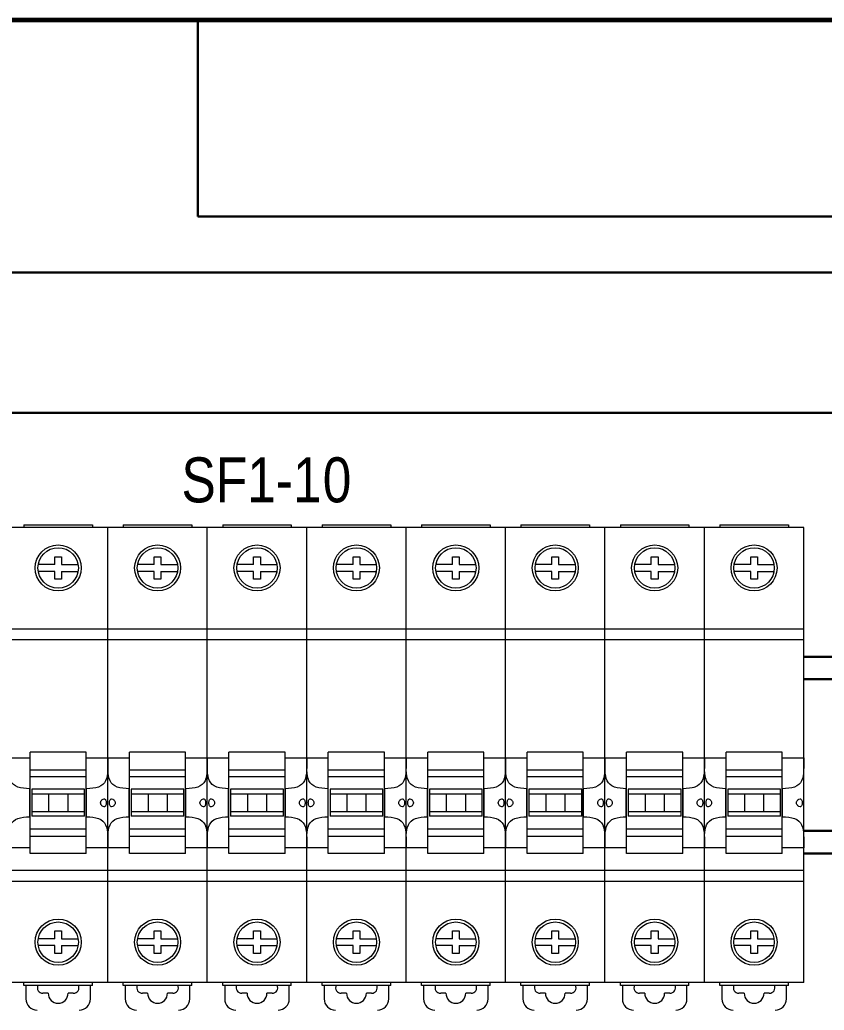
# Model space of a CAD drawing. Header units: millimetres. Extents: x -6000 to 26000, y -6000 to 26000.
# Drawn here: x 95.93 to 115.85, y -2283.87 to -2259.35 of the extents above; entities that cross this region are included whole.
import ezdxf

# ---------------------------------------------------------------- set-up
doc = ezdxf.new("R2010")
doc.units = ezdxf.units.MM
doc.header["$MEASUREMENT"] = 0
for name, color, linetype, lineweight in [('Чертеж и Рисунок_Ном._пера__1', 7, 'Continuous', 15), ('Чертеж и Рисунок_Ном._пера__21', 7, 'Continuous', 30), ('Чертеж и Рисунок_Ном._пера__41', 7, 'Continuous', 60), ('Чертеж и Рисунок_Ном._пера__7', 7, 'Continuous', 15)]:
    doc.layers.add(name, color=color, linetype=linetype, lineweight=lineweight)
doc.styles.add('СГЕНЕРИР_СТИЛЬ_1', font='ARIALN.TTF')

msp = doc.modelspace()

# ---------------------------------------------------------------- linework, layer by layer
at = {"layer": 'Чертеж и Рисунок_Ном._пера__21', "color": 7, "linetype": 'Continuous', "lineweight": 30}
for p, q in [((100.339, -2259.347), (137.9, -2259.347)), ((100.339, -2264.216), (100.339, -2259.347)), ((137.9, -2264.216), (100.339, -2264.216)), ((83.67, -2265.604), (154.569, -2265.604)), ((154.569, -2269.082), (83.67, -2269.082)), ((115.349, -2275.117), (121.359, -2275.117)), ((115.349, -2275.674), (121.359, -2275.674)), ((121.359, -2279.43), (115.349, -2279.43)), ((121.359, -2279.986), (115.349, -2279.986))]:
    msp.add_line(p, q, dxfattribs=at)
at = {"layer": 'Чертеж и Рисунок_Ном._пера__41', "color": 7, "linetype": 'Continuous', "lineweight": 60}
msp.add_line((77.41, -2259.347), (160.879, -2259.347), dxfattribs=at)
at = {"layer": 'Чертеж и Рисунок_Ном._пера__7', "color": 7, "linetype": 'Continuous', "lineweight": 15}
for p, q in [((98.112, -2271.917), (95.65, -2271.917)), ((96.032, -2271.848), (96.032, -2271.917)), ((96.032, -2271.848), (97.73, -2271.848)), ((97.73, -2271.848), (97.73, -2271.917)), ((98.112, -2283.186), (98.112, -2271.917)), ((98.112, -2283.186), (98.112, -2271.917)), ((100.575, -2271.917), (98.112, -2271.917)), ((98.495, -2271.848), (98.495, -2271.917)), ((98.495, -2271.848), (100.192, -2271.848)), ((100.192, -2271.848), (100.192, -2271.917)), ((100.575, -2283.186), (100.575, -2271.917)), ((100.575, -2283.186), (100.575, -2271.917)), ((103.037, -2271.917), (100.575, -2271.917)), ((100.957, -2271.848), (100.957, -2271.917)), ((100.957, -2271.848), (102.654, -2271.848)), ((102.654, -2271.848), (102.654, -2271.917)), ((103.037, -2283.186), (103.037, -2271.917)), ((103.037, -2283.186), (103.037, -2271.917)), ((105.499, -2271.917), (103.037, -2271.917)), ((103.419, -2271.848), (103.419, -2271.917)), ((103.419, -2271.848), (105.117, -2271.848)), ((105.117, -2271.848), (105.117, -2271.917)), ((105.499, -2283.186), (105.499, -2271.917)), ((105.499, -2283.186), (105.499, -2271.917)), ((107.962, -2271.917), (105.499, -2271.917)), ((105.882, -2271.848), (105.882, -2271.917)), ((105.882, -2271.848), (107.579, -2271.848)), ((107.579, -2271.848), (107.579, -2271.917)), ((107.962, -2283.186), (107.962, -2271.917)), ((107.962, -2283.186), (107.962, -2271.917)), ((110.424, -2271.917), (107.962, -2271.917)), ((108.344, -2271.848), (108.344, -2271.917)), ((108.344, -2271.848), (110.041, -2271.848)), ((110.041, -2271.848), (110.041, -2271.917)), ((110.424, -2283.186), (110.424, -2271.917)), ((110.424, -2283.186), (110.424, -2271.917)), ((112.886, -2271.917), (110.424, -2271.917)), ((110.807, -2271.848), (110.807, -2271.917)), ((110.807, -2271.848), (112.504, -2271.848)), ((112.504, -2271.848), (112.504, -2271.917)), ((112.886, -2283.186), (112.886, -2271.917)), ((112.886, -2283.186), (112.886, -2271.917)), ((115.349, -2271.917), (112.886, -2271.917)), ((113.269, -2271.848), (113.269, -2271.917)), ((113.269, -2271.848), (114.966, -2271.848)), ((114.966, -2271.848), (114.966, -2271.917)), ((115.349, -2283.186), (115.349, -2271.917)), ((96.798, -2272.836), (96.798, -2272.641)), ((96.798, -2272.641), (96.964, -2272.641)), ((96.964, -2272.641), (96.964, -2272.836)), ((99.26, -2272.836), (99.26, -2272.641)), ((99.26, -2272.641), (99.427, -2272.641)), ((99.427, -2272.641), (99.427, -2272.836)), ((101.722, -2272.836), (101.722, -2272.641)), ((101.722, -2272.641), (101.889, -2272.641)), ((101.889, -2272.641), (101.889, -2272.836)), ((104.185, -2272.836), (104.185, -2272.641)), ((104.185, -2272.641), (104.352, -2272.641)), ((104.352, -2272.641), (104.352, -2272.836)), ((106.647, -2272.836), (106.647, -2272.641)), ((106.647, -2272.641), (106.814, -2272.641)), ((106.814, -2272.641), (106.814, -2272.836)), ((109.109, -2272.836), (109.109, -2272.641)), ((109.109, -2272.641), (109.276, -2272.641)), ((109.276, -2272.641), (109.276, -2272.836)), ((111.572, -2272.836), (111.572, -2272.641)), ((111.572, -2272.641), (111.739, -2272.641)), ((111.739, -2272.641), (111.739, -2272.836)), ((114.034, -2272.836), (114.034, -2272.641)), ((114.034, -2272.641), (114.201, -2272.641)), ((114.201, -2272.641), (114.201, -2272.836)), ((96.798, -2272.836), (96.387, -2272.836)), ((96.798, -2273.003), (96.387, -2273.003)), ((96.798, -2273.197), (96.798, -2273.003)), ((96.964, -2272.836), (97.375, -2272.836)), ((96.964, -2273.003), (96.964, -2273.197)), ((96.964, -2273.003), (97.375, -2273.003)), ((99.26, -2272.836), (98.85, -2272.836)), ((99.26, -2273.003), (98.85, -2273.003)), ((99.26, -2273.197), (99.26, -2273.003)), ((99.427, -2272.836), (99.837, -2272.836)), ((99.427, -2273.003), (99.427, -2273.197)), ((99.427, -2273.003), (99.837, -2273.003)), ((101.722, -2272.836), (101.312, -2272.836)), ((101.722, -2273.003), (101.312, -2273.003)), ((101.722, -2273.197), (101.722, -2273.003)), ((101.889, -2272.836), (102.3, -2272.836)), ((101.889, -2273.003), (101.889, -2273.197)), ((101.889, -2273.003), (102.3, -2273.003)), ((104.185, -2272.836), (103.774, -2272.836)), ((104.185, -2273.003), (103.774, -2273.003)), ((104.185, -2273.197), (104.185, -2273.003)), ((104.352, -2272.836), (104.762, -2272.836)), ((104.352, -2273.003), (104.352, -2273.197)), ((104.352, -2273.003), (104.762, -2273.003)), ((106.647, -2272.836), (106.237, -2272.836)), ((106.647, -2273.003), (106.237, -2273.003)), ((106.647, -2273.197), (106.647, -2273.003)), ((106.814, -2272.836), (107.224, -2272.836)), ((106.814, -2273.003), (106.814, -2273.197)), ((106.814, -2273.003), (107.224, -2273.003)), ((109.109, -2272.836), (108.699, -2272.836)), ((109.109, -2273.003), (108.699, -2273.003)), ((109.109, -2273.197), (109.109, -2273.003)), ((109.276, -2272.836), (109.687, -2272.836)), ((109.276, -2273.003), (109.276, -2273.197)), ((109.276, -2273.003), (109.687, -2273.003)), ((111.572, -2272.836), (111.161, -2272.836)), ((111.572, -2273.003), (111.161, -2273.003)), ((111.572, -2273.197), (111.572, -2273.003)), ((111.739, -2272.836), (112.149, -2272.836)), ((111.739, -2273.003), (111.739, -2273.197)), ((111.739, -2273.003), (112.149, -2273.003)), ((114.034, -2272.836), (113.624, -2272.836)), ((114.034, -2273.003), (113.624, -2273.003)), ((114.034, -2273.197), (114.034, -2273.003)), ((114.201, -2272.836), (114.611, -2272.836)), ((114.201, -2273.003), (114.201, -2273.197)), ((114.201, -2273.003), (114.611, -2273.003)), ((96.964, -2273.197), (96.798, -2273.197)), ((99.427, -2273.197), (99.26, -2273.197)), ((101.889, -2273.197), (101.722, -2273.197)), ((104.352, -2273.197), (104.185, -2273.197)), ((106.814, -2273.197), (106.647, -2273.197)), ((109.276, -2273.197), (109.109, -2273.197)), ((111.739, -2273.197), (111.572, -2273.197)), ((114.201, -2273.197), (114.034, -2273.197)), ((95.65, -2274.422), (98.112, -2274.422)), ((98.112, -2274.422), (100.575, -2274.422)), ((100.575, -2274.422), (103.037, -2274.422)), ((103.037, -2274.422), (105.499, -2274.422)), ((105.499, -2274.422), (107.962, -2274.422)), ((107.962, -2274.422), (110.424, -2274.422)), ((110.424, -2274.422), (112.886, -2274.422)), ((112.886, -2274.422), (115.349, -2274.422)), ((98.112, -2274.7), (95.65, -2274.7)), ((100.575, -2274.7), (98.112, -2274.7)), ((103.037, -2274.7), (100.575, -2274.7)), ((105.499, -2274.7), (103.037, -2274.7)), ((107.962, -2274.7), (105.499, -2274.7)), ((110.424, -2274.7), (107.962, -2274.7)), ((112.886, -2274.7), (110.424, -2274.7)), ((115.349, -2274.7), (112.886, -2274.7)), ((95.65, -2277.619), (96.185, -2277.619)), ((96.185, -2279.985), (96.185, -2277.481)), ((97.577, -2277.481), (96.185, -2277.481)), ((97.577, -2279.985), (97.577, -2277.481)), ((97.577, -2277.619), (98.112, -2277.619)), ((98.112, -2277.619), (98.648, -2277.619)), ((98.648, -2279.985), (98.648, -2277.481)), ((100.039, -2277.481), (98.648, -2277.481)), ((100.039, -2279.985), (100.039, -2277.481)), ((100.039, -2277.619), (100.575, -2277.619)), ((100.575, -2277.619), (101.11, -2277.619)), ((101.11, -2279.985), (101.11, -2277.481)), ((102.501, -2277.481), (101.11, -2277.481)), ((102.501, -2279.985), (102.501, -2277.481)), ((102.501, -2277.619), (103.037, -2277.619)), ((103.037, -2277.619), (103.572, -2277.619)), ((103.572, -2279.985), (103.572, -2277.481)), ((104.964, -2277.481), (103.572, -2277.481)), ((104.964, -2279.985), (104.964, -2277.481)), ((104.964, -2277.619), (105.499, -2277.619)), ((105.499, -2277.619), (106.035, -2277.619)), ((106.035, -2279.985), (106.035, -2277.481)), ((107.426, -2277.481), (106.035, -2277.481)), ((107.426, -2279.985), (107.426, -2277.481)), ((107.426, -2277.619), (107.962, -2277.619)), ((107.962, -2277.619), (108.497, -2277.619)), ((108.497, -2279.985), (108.497, -2277.481)), ((109.888, -2277.481), (108.497, -2277.481)), ((109.888, -2279.985), (109.888, -2277.481)), ((109.888, -2277.619), (110.424, -2277.619)), ((110.424, -2277.619), (110.96, -2277.619)), ((110.96, -2279.985), (110.96, -2277.481)), ((112.351, -2277.481), (110.96, -2277.481)), ((112.351, -2279.985), (112.351, -2277.481)), ((112.351, -2277.619), (112.886, -2277.619)), ((112.886, -2277.619), (113.422, -2277.619)), ((113.422, -2279.985), (113.422, -2277.481)), ((114.813, -2277.481), (113.422, -2277.481)), ((114.813, -2279.985), (114.813, -2277.481)), ((114.813, -2277.619), (115.349, -2277.619)), ((96.185, -2277.914), (97.577, -2277.914)), ((98.648, -2277.914), (100.039, -2277.914)), ((101.11, -2277.914), (102.501, -2277.914)), ((103.572, -2277.914), (104.964, -2277.914)), ((106.035, -2277.914), (107.426, -2277.914)), ((108.497, -2277.914), (109.888, -2277.914)), ((110.96, -2277.914), (112.351, -2277.914)), ((113.422, -2277.914), (114.813, -2277.914)), ((96.185, -2278.085), (97.577, -2278.085)), ((98.648, -2278.085), (100.039, -2278.085)), ((101.11, -2278.085), (102.501, -2278.085)), ((103.572, -2278.085), (104.964, -2278.085)), ((106.035, -2278.085), (107.426, -2278.085)), ((108.497, -2278.085), (109.888, -2278.085)), ((110.96, -2278.085), (112.351, -2278.085)), ((113.422, -2278.085), (114.813, -2278.085)), ((96.178, -2279.082), (96.178, -2278.384)), ((96.185, -2278.384), (96.178, -2278.384)), ((96.227, -2278.399), (96.227, -2278.517)), ((97.535, -2278.399), (96.227, -2278.399)), ((97.535, -2278.517), (97.535, -2278.399)), ((97.584, -2278.384), (97.577, -2278.384)), ((97.584, -2279.082), (97.584, -2278.384)), ((98.641, -2279.082), (98.641, -2278.384)), ((98.648, -2278.384), (98.641, -2278.384)), ((98.69, -2278.399), (98.69, -2278.517)), ((99.997, -2278.399), (98.69, -2278.399)), ((99.997, -2278.517), (99.997, -2278.399)), ((100.046, -2278.384), (100.039, -2278.384)), ((100.046, -2279.082), (100.046, -2278.384)), ((101.103, -2279.082), (101.103, -2278.384)), ((101.11, -2278.384), (101.103, -2278.384)), ((101.152, -2278.399), (101.152, -2278.517)), ((102.46, -2278.399), (101.152, -2278.399)), ((102.46, -2278.517), (102.46, -2278.399)), ((102.508, -2278.384), (102.501, -2278.384)), ((102.508, -2279.082), (102.508, -2278.384)), ((103.566, -2279.082), (103.566, -2278.384)), ((103.572, -2278.384), (103.566, -2278.384)), ((103.614, -2278.399), (103.614, -2278.517)), ((104.922, -2278.399), (103.614, -2278.399)), ((104.922, -2278.517), (104.922, -2278.399)), ((104.971, -2278.384), (104.964, -2278.384)), ((104.971, -2279.082), (104.971, -2278.384)), ((106.028, -2279.082), (106.028, -2278.384)), ((106.035, -2278.384), (106.028, -2278.384)), ((106.077, -2278.399), (106.077, -2278.517)), ((107.384, -2278.399), (106.077, -2278.399)), ((107.384, -2278.517), (107.384, -2278.399)), ((107.433, -2278.384), (107.426, -2278.384)), ((107.433, -2279.082), (107.433, -2278.384)), ((108.49, -2279.082), (108.49, -2278.384)), ((108.497, -2278.384), (108.49, -2278.384)), ((108.539, -2278.399), (108.539, -2278.517)), ((109.847, -2278.399), (108.539, -2278.399)), ((109.847, -2278.517), (109.847, -2278.399)), ((109.895, -2278.384), (109.888, -2278.384)), ((109.895, -2279.082), (109.895, -2278.384)), ((110.953, -2279.082), (110.953, -2278.384)), ((110.96, -2278.384), (110.953, -2278.384)), ((111.001, -2278.399), (111.001, -2278.517)), ((112.309, -2278.399), (111.001, -2278.399)), ((112.309, -2278.517), (112.309, -2278.399)), ((112.358, -2278.384), (112.351, -2278.384)), ((112.358, -2279.082), (112.358, -2278.384)), ((113.415, -2279.082), (113.415, -2278.384)), ((113.422, -2278.384), (113.415, -2278.384)), ((113.464, -2278.399), (113.464, -2278.517)), ((114.771, -2278.399), (113.464, -2278.399)), ((114.771, -2278.517), (114.771, -2278.399)), ((114.82, -2278.384), (114.813, -2278.384)), ((114.82, -2279.082), (114.82, -2278.384)), ((96.227, -2278.517), (96.227, -2279.066)), ((96.394, -2278.517), (96.227, -2278.517)), ((97.117, -2278.517), (96.394, -2278.517)), ((96.644, -2278.517), (96.645, -2278.949)), ((97.535, -2278.517), (97.117, -2278.517)), ((97.117, -2278.517), (97.117, -2278.949)), ((97.535, -2279.066), (97.535, -2278.517)), ((98.69, -2278.517), (98.69, -2279.066)), ((98.856, -2278.517), (98.69, -2278.517)), ((99.58, -2278.517), (98.856, -2278.517)), ((99.107, -2278.517), (99.107, -2278.949)), ((99.997, -2278.517), (99.58, -2278.517)), ((99.58, -2278.517), (99.58, -2278.949)), ((99.997, -2279.066), (99.997, -2278.517)), ((101.152, -2278.517), (101.152, -2279.066)), ((101.319, -2278.517), (101.152, -2278.517)), ((102.042, -2278.517), (101.319, -2278.517)), ((101.569, -2278.517), (101.569, -2278.949)), ((102.46, -2278.517), (102.042, -2278.517)), ((102.042, -2278.517), (102.042, -2278.949)), ((102.46, -2279.066), (102.46, -2278.517)), ((103.614, -2278.517), (103.614, -2279.066)), ((103.781, -2278.517), (103.614, -2278.517)), ((104.505, -2278.517), (103.781, -2278.517)), ((104.032, -2278.517), (104.032, -2278.949)), ((104.505, -2278.517), (104.504, -2278.949)), ((104.922, -2278.517), (104.505, -2278.517)), ((104.922, -2279.066), (104.922, -2278.517)), ((106.077, -2278.517), (106.077, -2279.066)), ((106.244, -2278.517), (106.077, -2278.517)), ((106.967, -2278.517), (106.244, -2278.517)), ((106.494, -2278.517), (106.494, -2278.949)), ((107.384, -2278.517), (106.967, -2278.517)), ((106.967, -2278.517), (106.967, -2278.949)), ((107.384, -2279.066), (107.384, -2278.517)), ((108.539, -2278.517), (108.539, -2279.066)), ((108.706, -2278.517), (108.539, -2278.517)), ((109.429, -2278.517), (108.706, -2278.517)), ((108.956, -2278.517), (108.956, -2278.949)), ((109.847, -2278.517), (109.429, -2278.517)), ((109.429, -2278.517), (109.429, -2278.949)), ((109.847, -2279.066), (109.847, -2278.517)), ((111.001, -2278.517), (111.001, -2279.066)), ((111.168, -2278.517), (111.001, -2278.517)), ((111.892, -2278.517), (111.168, -2278.517)), ((111.419, -2278.517), (111.419, -2278.949)), ((112.309, -2278.517), (111.892, -2278.517)), ((111.892, -2278.517), (111.892, -2278.949)), ((112.309, -2279.066), (112.309, -2278.517)), ((113.464, -2278.517), (113.464, -2279.066)), ((113.631, -2278.517), (113.464, -2278.517)), ((114.354, -2278.517), (113.631, -2278.517)), ((113.881, -2278.517), (113.881, -2278.949)), ((114.771, -2278.517), (114.354, -2278.517)), ((114.354, -2278.517), (114.354, -2278.949)), ((114.771, -2279.066), (114.771, -2278.517)), ((96.178, -2279.082), (96.185, -2279.082)), ((96.227, -2278.949), (97.535, -2278.949)), ((97.535, -2279.066), (96.227, -2279.066)), ((97.577, -2279.082), (97.584, -2279.082)), ((98.641, -2279.082), (98.648, -2279.082)), ((98.69, -2278.949), (99.997, -2278.949)), ((99.997, -2279.066), (98.69, -2279.066)), ((100.039, -2279.082), (100.046, -2279.082)), ((101.103, -2279.082), (101.11, -2279.082)), ((101.152, -2278.949), (102.46, -2278.949)), ((102.46, -2279.066), (101.152, -2279.066)), ((102.501, -2279.082), (102.508, -2279.082)), ((103.566, -2279.082), (103.572, -2279.082)), ((103.614, -2278.949), (104.922, -2278.949)), ((104.922, -2279.066), (103.614, -2279.066)), ((104.964, -2279.082), (104.971, -2279.082)), ((106.028, -2279.082), (106.035, -2279.082)), ((106.077, -2278.949), (107.384, -2278.949)), ((107.384, -2279.066), (106.077, -2279.066)), ((107.426, -2279.082), (107.433, -2279.082)), ((108.49, -2279.082), (108.497, -2279.082)), ((108.539, -2278.949), (109.847, -2278.949)), ((109.847, -2279.066), (108.539, -2279.066)), ((109.888, -2279.082), (109.895, -2279.082)), ((110.953, -2279.082), (110.96, -2279.082)), ((111.001, -2278.949), (112.309, -2278.949)), ((112.309, -2279.066), (111.001, -2279.066)), ((112.351, -2279.082), (112.358, -2279.082)), ((113.415, -2279.082), (113.422, -2279.082)), ((113.464, -2278.949), (114.771, -2278.949)), ((114.771, -2279.066), (113.464, -2279.066)), ((114.813, -2279.082), (114.82, -2279.082)), ((97.577, -2279.384), (96.185, -2279.384)), ((100.039, -2279.384), (98.648, -2279.384)), ((102.501, -2279.384), (101.11, -2279.384)), ((104.964, -2279.384), (103.572, -2279.384)), ((107.426, -2279.384), (106.035, -2279.384)), ((109.888, -2279.384), (108.497, -2279.384)), ((112.351, -2279.384), (110.96, -2279.384)), ((114.813, -2279.384), (113.422, -2279.384)), ((96.185, -2279.56), (97.577, -2279.56)), ((98.648, -2279.56), (100.039, -2279.56)), ((101.11, -2279.56), (102.501, -2279.56)), ((103.572, -2279.56), (104.964, -2279.56)), ((106.035, -2279.56), (107.426, -2279.56)), ((108.497, -2279.56), (109.888, -2279.56)), ((110.96, -2279.56), (112.351, -2279.56)), ((113.422, -2279.56), (114.813, -2279.56)), ((96.185, -2279.846), (95.65, -2279.846)), ((98.112, -2279.846), (97.577, -2279.846)), ((98.648, -2279.846), (98.112, -2279.846)), ((100.575, -2279.846), (100.039, -2279.846)), ((101.11, -2279.846), (100.575, -2279.846)), ((103.037, -2279.846), (102.501, -2279.846)), ((103.572, -2279.846), (103.037, -2279.846)), ((105.499, -2279.846), (104.964, -2279.846)), ((106.035, -2279.846), (105.499, -2279.846)), ((107.962, -2279.846), (107.426, -2279.846)), ((108.497, -2279.846), (107.962, -2279.846)), ((110.424, -2279.846), (109.888, -2279.846)), ((110.96, -2279.846), (110.424, -2279.846)), ((112.886, -2279.846), (112.351, -2279.846)), ((113.422, -2279.846), (112.886, -2279.846)), ((115.349, -2279.846), (114.813, -2279.846)), ((97.577, -2279.985), (96.185, -2279.985)), ((100.039, -2279.985), (98.648, -2279.985)), ((102.501, -2279.985), (101.11, -2279.985)), ((104.964, -2279.985), (103.572, -2279.985)), ((107.426, -2279.985), (106.035, -2279.985)), ((109.888, -2279.985), (108.497, -2279.985)), ((112.351, -2279.985), (110.96, -2279.985)), ((114.813, -2279.985), (113.422, -2279.985)), ((95.65, -2280.404), (98.112, -2280.404)), ((98.112, -2280.404), (100.575, -2280.404)), ((100.575, -2280.404), (103.037, -2280.404)), ((103.037, -2280.404), (105.499, -2280.404)), ((105.499, -2280.404), (107.962, -2280.404)), ((107.962, -2280.404), (110.424, -2280.404)), ((110.424, -2280.404), (112.886, -2280.404)), ((112.886, -2280.404), (115.349, -2280.404)), ((98.112, -2280.682), (95.65, -2280.682)), ((100.575, -2280.682), (98.112, -2280.682)), ((103.037, -2280.682), (100.575, -2280.682)), ((105.499, -2280.682), (103.037, -2280.682)), ((107.962, -2280.682), (105.499, -2280.682)), ((110.424, -2280.682), (107.962, -2280.682)), ((112.886, -2280.682), (110.424, -2280.682)), ((115.349, -2280.682), (112.886, -2280.682)), ((96.798, -2281.906), (96.964, -2281.906)), ((96.798, -2282.101), (96.798, -2281.906)), ((96.964, -2281.906), (96.964, -2282.101)), ((99.26, -2281.906), (99.427, -2281.906)), ((99.26, -2282.101), (99.26, -2281.906)), ((99.427, -2281.906), (99.427, -2282.101)), ((101.722, -2281.906), (101.889, -2281.906)), ((101.722, -2282.101), (101.722, -2281.906)), ((101.889, -2281.906), (101.889, -2282.101)), ((104.185, -2281.906), (104.352, -2281.906)), ((104.185, -2282.101), (104.185, -2281.906)), ((104.352, -2281.906), (104.352, -2282.101)), ((106.647, -2281.906), (106.814, -2281.906)), ((106.647, -2282.101), (106.647, -2281.906)), ((106.814, -2281.906), (106.814, -2282.101)), ((109.109, -2281.906), (109.276, -2281.906)), ((109.109, -2282.101), (109.109, -2281.906)), ((109.276, -2281.906), (109.276, -2282.101)), ((111.572, -2281.906), (111.739, -2281.906)), ((111.572, -2282.101), (111.572, -2281.906)), ((111.739, -2281.906), (111.739, -2282.101)), ((114.034, -2281.906), (114.201, -2281.906)), ((114.034, -2282.101), (114.034, -2281.906)), ((114.201, -2281.906), (114.201, -2282.101)), ((96.798, -2282.101), (96.387, -2282.101)), ((96.798, -2282.268), (96.387, -2282.268)), ((96.798, -2282.462), (96.798, -2282.268)), ((96.964, -2282.101), (97.375, -2282.101)), ((96.964, -2282.268), (97.375, -2282.268)), ((96.964, -2282.268), (96.964, -2282.462)), ((99.26, -2282.101), (98.85, -2282.101)), ((99.26, -2282.268), (98.85, -2282.268)), ((99.26, -2282.462), (99.26, -2282.268)), ((99.427, -2282.101), (99.837, -2282.101)), ((99.427, -2282.268), (99.837, -2282.268)), ((99.427, -2282.268), (99.427, -2282.462)), ((101.722, -2282.101), (101.312, -2282.101)), ((101.722, -2282.268), (101.312, -2282.268)), ((101.722, -2282.462), (101.722, -2282.268)), ((101.889, -2282.101), (102.3, -2282.101)), ((101.889, -2282.268), (102.3, -2282.268)), ((101.889, -2282.268), (101.889, -2282.462)), ((104.185, -2282.101), (103.774, -2282.101)), ((104.185, -2282.268), (103.774, -2282.268)), ((104.185, -2282.462), (104.185, -2282.268)), ((104.352, -2282.101), (104.762, -2282.101)), ((104.352, -2282.268), (104.762, -2282.268)), ((104.352, -2282.268), (104.352, -2282.462)), ((106.647, -2282.101), (106.237, -2282.101)), ((106.647, -2282.268), (106.237, -2282.268)), ((106.647, -2282.462), (106.647, -2282.268)), ((106.814, -2282.101), (107.224, -2282.101)), ((106.814, -2282.268), (107.224, -2282.268)), ((106.814, -2282.268), (106.814, -2282.462)), ((109.109, -2282.101), (108.699, -2282.101)), ((109.109, -2282.268), (108.699, -2282.268)), ((109.109, -2282.462), (109.109, -2282.268)), ((109.276, -2282.101), (109.687, -2282.101)), ((109.276, -2282.268), (109.687, -2282.268)), ((109.276, -2282.268), (109.276, -2282.462)), ((111.572, -2282.101), (111.161, -2282.101)), ((111.572, -2282.268), (111.161, -2282.268)), ((111.572, -2282.462), (111.572, -2282.268)), ((111.739, -2282.101), (112.149, -2282.101)), ((111.739, -2282.268), (112.149, -2282.268)), ((111.739, -2282.268), (111.739, -2282.462)), ((114.034, -2282.101), (113.624, -2282.101)), ((114.034, -2282.268), (113.624, -2282.268)), ((114.034, -2282.462), (114.034, -2282.268)), ((114.201, -2282.101), (114.611, -2282.101)), ((114.201, -2282.268), (114.611, -2282.268)), ((114.201, -2282.268), (114.201, -2282.462)), ((96.964, -2282.462), (96.798, -2282.462)), ((99.427, -2282.462), (99.26, -2282.462)), ((101.889, -2282.462), (101.722, -2282.462)), ((104.352, -2282.462), (104.185, -2282.462)), ((106.814, -2282.462), (106.647, -2282.462)), ((109.276, -2282.462), (109.109, -2282.462)), ((111.739, -2282.462), (111.572, -2282.462)), ((114.201, -2282.462), (114.034, -2282.462)), ((98.112, -2283.186), (95.65, -2283.186)), ((96.032, -2283.255), (96.032, -2283.186)), ((97.73, -2283.255), (96.032, -2283.255)), ((96.081, -2283.255), (96.081, -2283.589)), ((97.681, -2283.589), (97.681, -2283.255)), ((97.73, -2283.255), (97.73, -2283.186)), ((100.575, -2283.186), (98.112, -2283.186)), ((98.495, -2283.255), (98.495, -2283.186)), ((100.192, -2283.255), (98.495, -2283.255)), ((98.543, -2283.255), (98.543, -2283.589)), ((100.143, -2283.589), (100.143, -2283.255)), ((100.192, -2283.255), (100.192, -2283.186)), ((103.037, -2283.186), (100.575, -2283.186)), ((100.957, -2283.255), (100.957, -2283.186)), ((102.654, -2283.255), (100.957, -2283.255)), ((101.006, -2283.255), (101.006, -2283.589)), ((102.606, -2283.589), (102.606, -2283.255)), ((102.654, -2283.255), (102.654, -2283.186)), ((105.499, -2283.186), (103.037, -2283.186)), ((103.419, -2283.255), (103.419, -2283.186)), ((105.117, -2283.255), (103.419, -2283.255)), ((103.468, -2283.255), (103.468, -2283.589)), ((105.068, -2283.589), (105.068, -2283.255)), ((105.117, -2283.255), (105.117, -2283.186)), ((107.962, -2283.186), (105.499, -2283.186)), ((105.882, -2283.255), (105.882, -2283.186)), ((107.579, -2283.255), (105.882, -2283.255)), ((105.93, -2283.255), (105.93, -2283.589)), ((107.53, -2283.589), (107.53, -2283.255)), ((107.579, -2283.255), (107.579, -2283.186)), ((110.424, -2283.186), (107.962, -2283.186)), ((108.344, -2283.255), (108.344, -2283.186)), ((110.041, -2283.255), (108.344, -2283.255)), ((108.393, -2283.255), (108.393, -2283.589)), ((109.993, -2283.589), (109.993, -2283.255)), ((110.041, -2283.255), (110.041, -2283.186)), ((112.886, -2283.186), (110.424, -2283.186)), ((110.807, -2283.255), (110.807, -2283.186)), ((112.504, -2283.255), (110.807, -2283.255)), ((110.855, -2283.255), (110.855, -2283.589)), ((112.455, -2283.589), (112.455, -2283.255)), ((112.504, -2283.255), (112.504, -2283.186)), ((115.349, -2283.186), (112.886, -2283.186)), ((113.269, -2283.255), (113.269, -2283.186)), ((114.966, -2283.255), (113.269, -2283.255)), ((113.318, -2283.255), (113.318, -2283.589)), ((114.917, -2283.589), (114.917, -2283.255)), ((114.966, -2283.255), (114.966, -2283.186)), ((96.635, -2283.45), (96.505, -2283.45)), ((97.257, -2283.45), (97.127, -2283.45)), ((99.097, -2283.45), (98.968, -2283.45)), ((99.719, -2283.45), (99.589, -2283.45)), ((101.56, -2283.45), (101.43, -2283.45)), ((102.181, -2283.45), (102.052, -2283.45)), ((104.022, -2283.45), (103.892, -2283.45)), ((104.644, -2283.45), (104.514, -2283.45)), ((106.484, -2283.45), (106.355, -2283.45)), ((107.106, -2283.45), (106.977, -2283.45)), ((108.947, -2283.45), (108.817, -2283.45)), ((109.568, -2283.45), (109.439, -2283.45)), ((111.409, -2283.45), (111.28, -2283.45)), ((112.031, -2283.45), (111.901, -2283.45)), ((113.871, -2283.45), (113.742, -2283.45)), ((114.493, -2283.45), (114.364, -2283.45))]:
    msp.add_line(p, q, dxfattribs=at)
at = {"layer": 'Чертеж и Рисунок_Ном._пера__7', "color": 7, "linetype": 'Continuous', "lineweight": 15, "flags": 128}
for points in [[(96.178, -2278.384), (96.099, -2278.381), (96.023, -2278.374), (95.95, -2278.361), (95.916, -2278.352), (95.883, -2278.342), (95.824, -2278.315), (95.775, -2278.281), (95.735, -2278.238), (95.705, -2278.187), (95.683, -2278.13), (95.668, -2278.067), (95.659, -2278), (95.654, -2277.928), (95.651, -2277.854), (95.65, -2277.777), (95.65, -2277.619)], [(98.112, -2277.619), (98.112, -2277.777), (98.111, -2277.854), (98.108, -2277.928), (98.103, -2278), (98.094, -2278.067), (98.079, -2278.13), (98.057, -2278.187), (98.027, -2278.238), (97.987, -2278.281), (97.938, -2278.315), (97.879, -2278.342), (97.846, -2278.352), (97.812, -2278.361), (97.739, -2278.374), (97.663, -2278.381), (97.584, -2278.384)], [(98.641, -2278.384), (98.562, -2278.381), (98.485, -2278.374), (98.412, -2278.361), (98.378, -2278.352), (98.345, -2278.342), (98.287, -2278.315), (98.237, -2278.281), (98.197, -2278.238), (98.167, -2278.187), (98.145, -2278.13), (98.131, -2278.067), (98.121, -2278), (98.116, -2277.928), (98.113, -2277.854), (98.112, -2277.777), (98.112, -2277.619)], [(100.575, -2277.619), (100.574, -2277.777), (100.573, -2277.854), (100.571, -2277.928), (100.565, -2278), (100.556, -2278.067), (100.541, -2278.13), (100.52, -2278.187), (100.489, -2278.238), (100.45, -2278.281), (100.4, -2278.315), (100.341, -2278.342), (100.309, -2278.352), (100.275, -2278.361), (100.202, -2278.374), (100.125, -2278.381), (100.046, -2278.384)], [(101.103, -2278.384), (101.024, -2278.381), (100.947, -2278.374), (100.874, -2278.361), (100.84, -2278.352), (100.808, -2278.342), (100.749, -2278.315), (100.699, -2278.281), (100.66, -2278.238), (100.629, -2278.187), (100.608, -2278.13), (100.593, -2278.067), (100.584, -2278), (100.578, -2277.928), (100.576, -2277.854), (100.575, -2277.777), (100.575, -2277.619)], [(103.037, -2277.619), (103.037, -2277.777), (103.036, -2277.854), (103.033, -2277.928), (103.028, -2278), (103.019, -2278.067), (103.004, -2278.13), (102.982, -2278.187), (102.952, -2278.238), (102.912, -2278.281), (102.862, -2278.315), (102.804, -2278.342), (102.771, -2278.352), (102.737, -2278.361), (102.664, -2278.374), (102.587, -2278.381), (102.508, -2278.384)], [(103.566, -2278.384), (103.487, -2278.381), (103.41, -2278.374), (103.337, -2278.361), (103.303, -2278.352), (103.27, -2278.342), (103.211, -2278.315), (103.162, -2278.281), (103.122, -2278.238), (103.092, -2278.187), (103.07, -2278.13), (103.055, -2278.067), (103.046, -2278), (103.041, -2277.928), (103.038, -2277.854), (103.037, -2277.777), (103.037, -2277.619)], [(105.499, -2277.619), (105.499, -2277.777), (105.498, -2277.854), (105.495, -2277.928), (105.49, -2278), (105.481, -2278.067), (105.466, -2278.13), (105.444, -2278.187), (105.414, -2278.238), (105.374, -2278.281), (105.325, -2278.315), (105.266, -2278.342), (105.234, -2278.352), (105.199, -2278.361), (105.127, -2278.374), (105.05, -2278.381), (104.971, -2278.384)], [(106.028, -2278.384), (105.949, -2278.381), (105.872, -2278.374), (105.799, -2278.361), (105.765, -2278.352), (105.732, -2278.342), (105.674, -2278.315), (105.624, -2278.281), (105.584, -2278.238), (105.554, -2278.187), (105.532, -2278.13), (105.518, -2278.067), (105.508, -2278), (105.503, -2277.928), (105.501, -2277.854), (105.5, -2277.777), (105.499, -2277.619)], [(107.962, -2277.619), (107.961, -2277.777), (107.96, -2277.854), (107.958, -2277.928), (107.952, -2278), (107.943, -2278.067), (107.929, -2278.13), (107.907, -2278.187), (107.876, -2278.238), (107.837, -2278.281), (107.787, -2278.315), (107.728, -2278.342), (107.696, -2278.352), (107.662, -2278.361), (107.589, -2278.374), (107.512, -2278.381), (107.433, -2278.384)], [(108.49, -2278.384), (108.411, -2278.381), (108.334, -2278.374), (108.262, -2278.361), (108.227, -2278.352), (108.195, -2278.342), (108.136, -2278.315), (108.086, -2278.281), (108.047, -2278.238), (108.016, -2278.187), (107.995, -2278.13), (107.98, -2278.067), (107.971, -2278), (107.965, -2277.928), (107.963, -2277.854), (107.962, -2277.777), (107.962, -2277.619)], [(110.424, -2277.619), (110.424, -2277.777), (110.423, -2277.854), (110.42, -2277.928), (110.415, -2278), (110.406, -2278.067), (110.391, -2278.13), (110.369, -2278.187), (110.339, -2278.238), (110.299, -2278.281), (110.249, -2278.315), (110.191, -2278.342), (110.158, -2278.352), (110.124, -2278.361), (110.051, -2278.374), (109.974, -2278.381), (109.895, -2278.384)], [(110.953, -2278.384), (110.874, -2278.381), (110.797, -2278.374), (110.724, -2278.361), (110.69, -2278.352), (110.657, -2278.342), (110.598, -2278.315), (110.549, -2278.281), (110.509, -2278.238), (110.479, -2278.187), (110.457, -2278.13), (110.442, -2278.067), (110.433, -2278), (110.428, -2277.928), (110.425, -2277.854), (110.424, -2277.777), (110.424, -2277.619)], [(112.886, -2277.619), (112.886, -2277.777), (112.885, -2277.854), (112.882, -2277.928), (112.877, -2278), (112.868, -2278.067), (112.853, -2278.13), (112.831, -2278.187), (112.801, -2278.238), (112.761, -2278.281), (112.712, -2278.315), (112.653, -2278.342), (112.621, -2278.352), (112.586, -2278.361), (112.514, -2278.374), (112.437, -2278.381), (112.358, -2278.384)], [(113.415, -2278.384), (113.336, -2278.381), (113.259, -2278.374), (113.186, -2278.361), (113.152, -2278.352), (113.12, -2278.342), (113.061, -2278.315), (113.011, -2278.281), (112.971, -2278.238), (112.941, -2278.187), (112.919, -2278.13), (112.905, -2278.067), (112.895, -2278), (112.89, -2277.928), (112.888, -2277.854), (112.887, -2277.777), (112.886, -2277.619)], [(115.349, -2277.619), (115.348, -2277.777), (115.347, -2277.854), (115.345, -2277.928), (115.34, -2278), (115.33, -2278.067), (115.316, -2278.13), (115.294, -2278.187), (115.264, -2278.238), (115.224, -2278.281), (115.174, -2278.315), (115.115, -2278.342), (115.083, -2278.352), (115.049, -2278.361), (114.976, -2278.374), (114.899, -2278.381), (114.82, -2278.384)], [(97.932, -2278.733), (97.935, -2278.711), (97.942, -2278.691), (97.953, -2278.674), (97.965, -2278.661), (97.979, -2278.65), (97.992, -2278.642), (98.019, -2278.635)], [(98.019, -2278.635), (98.03, -2278.637), (98.04, -2278.642), (98.05, -2278.65), (98.057, -2278.661), (98.064, -2278.676), (98.068, -2278.693), (98.071, -2278.712), (98.072, -2278.733)], [(98.153, -2278.733), (98.154, -2278.712), (98.156, -2278.693), (98.161, -2278.676), (98.167, -2278.661), (98.175, -2278.65), (98.184, -2278.642), (98.194, -2278.637), (98.206, -2278.635)], [(98.206, -2278.635), (98.232, -2278.642), (98.246, -2278.65), (98.259, -2278.661), (98.271, -2278.674), (98.282, -2278.691), (98.29, -2278.711), (98.292, -2278.733)], [(100.394, -2278.733), (100.397, -2278.711), (100.405, -2278.691), (100.415, -2278.674), (100.428, -2278.661), (100.441, -2278.65), (100.455, -2278.642), (100.481, -2278.635)], [(100.481, -2278.635), (100.492, -2278.637), (100.503, -2278.642), (100.512, -2278.65), (100.52, -2278.661), (100.526, -2278.676), (100.53, -2278.693), (100.533, -2278.712), (100.534, -2278.733)], [(100.615, -2278.733), (100.616, -2278.712), (100.619, -2278.693), (100.623, -2278.676), (100.629, -2278.661), (100.637, -2278.65), (100.646, -2278.642), (100.657, -2278.637), (100.668, -2278.635)], [(100.668, -2278.635), (100.694, -2278.642), (100.708, -2278.65), (100.721, -2278.661), (100.734, -2278.674), (100.744, -2278.691), (100.752, -2278.711), (100.755, -2278.733)], [(102.857, -2278.733), (102.86, -2278.711), (102.867, -2278.691), (102.878, -2278.674), (102.89, -2278.661), (102.903, -2278.65), (102.917, -2278.642), (102.943, -2278.635)], [(102.943, -2278.635), (102.955, -2278.637), (102.965, -2278.642), (102.974, -2278.65), (102.982, -2278.661), (102.988, -2278.676), (102.993, -2278.693), (102.996, -2278.712), (102.996, -2278.733)], [(103.077, -2278.733), (103.078, -2278.712), (103.081, -2278.693), (103.085, -2278.676), (103.092, -2278.661), (103.099, -2278.65), (103.109, -2278.642), (103.119, -2278.637), (103.13, -2278.635)], [(103.13, -2278.635), (103.157, -2278.642), (103.17, -2278.65), (103.184, -2278.661), (103.196, -2278.674), (103.207, -2278.691), (103.214, -2278.711), (103.217, -2278.733)], [(105.319, -2278.733), (105.322, -2278.711), (105.329, -2278.691), (105.34, -2278.674), (105.352, -2278.661), (105.366, -2278.65), (105.379, -2278.642), (105.406, -2278.635)], [(105.406, -2278.635), (105.417, -2278.637), (105.427, -2278.642), (105.437, -2278.65), (105.444, -2278.661), (105.451, -2278.676), (105.455, -2278.693), (105.458, -2278.712), (105.459, -2278.733)], [(105.54, -2278.733), (105.541, -2278.712), (105.543, -2278.693), (105.548, -2278.676), (105.554, -2278.661), (105.562, -2278.65), (105.571, -2278.642), (105.581, -2278.637), (105.593, -2278.635)], [(105.593, -2278.635), (105.619, -2278.642), (105.633, -2278.65), (105.646, -2278.661), (105.658, -2278.674), (105.669, -2278.691), (105.677, -2278.711), (105.679, -2278.733)], [(107.781, -2278.733), (107.784, -2278.711), (107.792, -2278.691), (107.802, -2278.674), (107.815, -2278.661), (107.828, -2278.65), (107.842, -2278.642), (107.868, -2278.635)], [(107.868, -2278.635), (107.879, -2278.637), (107.89, -2278.642), (107.899, -2278.65), (107.907, -2278.661), (107.913, -2278.676), (107.918, -2278.693), (107.92, -2278.712), (107.921, -2278.733)], [(108.002, -2278.733), (108.003, -2278.712), (108.006, -2278.693), (108.01, -2278.676), (108.016, -2278.661), (108.024, -2278.65), (108.033, -2278.642), (108.044, -2278.637), (108.055, -2278.635)], [(108.055, -2278.635), (108.082, -2278.642), (108.095, -2278.65), (108.108, -2278.661), (108.121, -2278.674), (108.131, -2278.691), (108.139, -2278.711), (108.142, -2278.733)], [(110.244, -2278.733), (110.247, -2278.711), (110.254, -2278.691), (110.265, -2278.674), (110.277, -2278.661), (110.29, -2278.65), (110.304, -2278.642), (110.33, -2278.635)], [(110.33, -2278.635), (110.342, -2278.637), (110.352, -2278.642), (110.361, -2278.65), (110.369, -2278.661), (110.375, -2278.676), (110.38, -2278.693), (110.383, -2278.712), (110.384, -2278.733)], [(110.464, -2278.733), (110.465, -2278.712), (110.468, -2278.693), (110.472, -2278.676), (110.479, -2278.661), (110.487, -2278.65), (110.496, -2278.642), (110.506, -2278.637), (110.517, -2278.635)], [(110.517, -2278.635), (110.544, -2278.642), (110.557, -2278.65), (110.571, -2278.661), (110.583, -2278.674), (110.594, -2278.691), (110.601, -2278.711), (110.604, -2278.733)], [(112.706, -2278.733), (112.709, -2278.711), (112.717, -2278.691), (112.727, -2278.674), (112.74, -2278.661), (112.753, -2278.65), (112.766, -2278.642), (112.793, -2278.635)], [(112.793, -2278.635), (112.804, -2278.637), (112.815, -2278.642), (112.824, -2278.65), (112.832, -2278.661), (112.838, -2278.676), (112.842, -2278.693), (112.845, -2278.712), (112.846, -2278.733)], [(112.927, -2278.733), (112.928, -2278.712), (112.93, -2278.693), (112.935, -2278.676), (112.941, -2278.661), (112.949, -2278.65), (112.958, -2278.642), (112.968, -2278.637), (112.98, -2278.635)], [(112.98, -2278.635), (113.006, -2278.642), (113.02, -2278.65), (113.033, -2278.661), (113.045, -2278.674), (113.056, -2278.691), (113.064, -2278.711), (113.066, -2278.733)], [(115.168, -2278.733), (115.171, -2278.711), (115.179, -2278.691), (115.19, -2278.674), (115.202, -2278.661), (115.215, -2278.65), (115.229, -2278.642), (115.255, -2278.635)], [(115.255, -2278.635), (115.266, -2278.637), (115.277, -2278.642), (115.286, -2278.65), (115.294, -2278.661), (115.3, -2278.676), (115.305, -2278.693), (115.307, -2278.712), (115.308, -2278.733)], [(98.019, -2278.83), (97.992, -2278.824), (97.979, -2278.816), (97.965, -2278.805), (97.953, -2278.791), (97.942, -2278.775), (97.935, -2278.755), (97.932, -2278.733)], [(98.072, -2278.733), (98.071, -2278.753), (98.068, -2278.773), (98.064, -2278.79), (98.057, -2278.805), (98.05, -2278.816), (98.04, -2278.824), (98.03, -2278.829), (98.019, -2278.83)], [(98.206, -2278.83), (98.194, -2278.829), (98.184, -2278.824), (98.175, -2278.816), (98.167, -2278.805), (98.161, -2278.79), (98.156, -2278.773), (98.154, -2278.753), (98.153, -2278.733)], [(98.292, -2278.733), (98.29, -2278.755), (98.282, -2278.775), (98.271, -2278.791), (98.259, -2278.805), (98.246, -2278.816), (98.232, -2278.824), (98.206, -2278.83)], [(100.481, -2278.83), (100.455, -2278.824), (100.441, -2278.816), (100.428, -2278.805), (100.415, -2278.791), (100.405, -2278.775), (100.397, -2278.755), (100.394, -2278.733)], [(100.534, -2278.733), (100.533, -2278.753), (100.53, -2278.773), (100.526, -2278.79), (100.52, -2278.805), (100.512, -2278.816), (100.503, -2278.824), (100.492, -2278.829), (100.481, -2278.83)], [(100.668, -2278.83), (100.657, -2278.829), (100.646, -2278.824), (100.637, -2278.816), (100.629, -2278.805), (100.623, -2278.79), (100.619, -2278.773), (100.616, -2278.753), (100.615, -2278.733)], [(100.755, -2278.733), (100.752, -2278.755), (100.744, -2278.775), (100.734, -2278.791), (100.721, -2278.805), (100.708, -2278.816), (100.694, -2278.824), (100.668, -2278.83)], [(102.943, -2278.83), (102.917, -2278.824), (102.903, -2278.816), (102.89, -2278.805), (102.878, -2278.791), (102.867, -2278.775), (102.86, -2278.755), (102.857, -2278.733)], [(102.996, -2278.733), (102.996, -2278.753), (102.993, -2278.773), (102.988, -2278.79), (102.982, -2278.805), (102.974, -2278.816), (102.965, -2278.824), (102.955, -2278.829), (102.943, -2278.83)], [(103.13, -2278.83), (103.119, -2278.829), (103.109, -2278.824), (103.099, -2278.816), (103.092, -2278.805), (103.085, -2278.79), (103.081, -2278.773), (103.078, -2278.753), (103.077, -2278.733)], [(103.217, -2278.733), (103.214, -2278.755), (103.207, -2278.775), (103.196, -2278.791), (103.184, -2278.805), (103.17, -2278.816), (103.157, -2278.824), (103.13, -2278.83)], [(105.406, -2278.83), (105.379, -2278.824), (105.366, -2278.816), (105.352, -2278.805), (105.34, -2278.791), (105.329, -2278.775), (105.322, -2278.755), (105.319, -2278.733)], [(105.459, -2278.733), (105.458, -2278.753), (105.455, -2278.773), (105.451, -2278.79), (105.444, -2278.805), (105.437, -2278.816), (105.427, -2278.824), (105.417, -2278.829), (105.406, -2278.83)], [(105.593, -2278.83), (105.581, -2278.829), (105.571, -2278.824), (105.562, -2278.816), (105.554, -2278.805), (105.548, -2278.79), (105.543, -2278.773), (105.541, -2278.753), (105.54, -2278.733)], [(105.679, -2278.733), (105.677, -2278.755), (105.669, -2278.775), (105.658, -2278.791), (105.646, -2278.805), (105.633, -2278.816), (105.619, -2278.824), (105.593, -2278.83)], [(107.868, -2278.83), (107.842, -2278.824), (107.828, -2278.816), (107.815, -2278.805), (107.802, -2278.791), (107.792, -2278.775), (107.784, -2278.755), (107.781, -2278.733)], [(107.921, -2278.733), (107.92, -2278.753), (107.918, -2278.773), (107.913, -2278.79), (107.907, -2278.805), (107.899, -2278.816), (107.89, -2278.824), (107.879, -2278.829), (107.868, -2278.83)], [(108.055, -2278.83), (108.044, -2278.829), (108.033, -2278.824), (108.024, -2278.816), (108.016, -2278.805), (108.01, -2278.79), (108.006, -2278.773), (108.003, -2278.753), (108.002, -2278.733)], [(108.142, -2278.733), (108.139, -2278.755), (108.131, -2278.775), (108.121, -2278.791), (108.108, -2278.805), (108.095, -2278.816), (108.082, -2278.824), (108.055, -2278.83)], [(110.33, -2278.83), (110.304, -2278.824), (110.29, -2278.816), (110.277, -2278.805), (110.265, -2278.791), (110.254, -2278.775), (110.247, -2278.755), (110.244, -2278.733)], [(110.384, -2278.733), (110.383, -2278.753), (110.38, -2278.773), (110.375, -2278.79), (110.369, -2278.805), (110.361, -2278.816), (110.352, -2278.824), (110.342, -2278.829), (110.33, -2278.83)], [(110.517, -2278.83), (110.506, -2278.829), (110.496, -2278.824), (110.487, -2278.816), (110.479, -2278.805), (110.472, -2278.79), (110.468, -2278.773), (110.465, -2278.753), (110.464, -2278.733)], [(110.604, -2278.733), (110.601, -2278.755), (110.594, -2278.775), (110.583, -2278.791), (110.571, -2278.805), (110.557, -2278.816), (110.544, -2278.824), (110.517, -2278.83)], [(112.793, -2278.83), (112.766, -2278.824), (112.753, -2278.816), (112.74, -2278.805), (112.727, -2278.791), (112.717, -2278.775), (112.709, -2278.755), (112.706, -2278.733)], [(112.846, -2278.733), (112.845, -2278.753), (112.842, -2278.773), (112.838, -2278.79), (112.832, -2278.805), (112.824, -2278.816), (112.815, -2278.824), (112.804, -2278.829), (112.793, -2278.83)], [(112.98, -2278.83), (112.968, -2278.829), (112.958, -2278.824), (112.949, -2278.816), (112.941, -2278.805), (112.935, -2278.79), (112.93, -2278.773), (112.928, -2278.753), (112.927, -2278.733)], [(113.066, -2278.733), (113.064, -2278.755), (113.056, -2278.775), (113.045, -2278.791), (113.033, -2278.805), (113.02, -2278.816), (113.006, -2278.824), (112.98, -2278.83)], [(115.255, -2278.83), (115.229, -2278.824), (115.215, -2278.816), (115.202, -2278.805), (115.19, -2278.791), (115.179, -2278.775), (115.171, -2278.755), (115.168, -2278.733)], [(115.308, -2278.733), (115.307, -2278.753), (115.305, -2278.773), (115.3, -2278.79), (115.294, -2278.805), (115.286, -2278.816), (115.277, -2278.824), (115.266, -2278.829), (115.255, -2278.83)], [(95.65, -2279.846), (95.65, -2279.689), (95.651, -2279.612), (95.654, -2279.538), (95.659, -2279.466), (95.668, -2279.398), (95.683, -2279.335), (95.705, -2279.278), (95.735, -2279.228), (95.775, -2279.185), (95.824, -2279.15), (95.883, -2279.124), (95.916, -2279.113), (95.95, -2279.104), (96.023, -2279.091), (96.099, -2279.084), (96.178, -2279.082)], [(97.584, -2279.082), (97.663, -2279.084), (97.739, -2279.091), (97.812, -2279.104), (97.846, -2279.113), (97.879, -2279.124), (97.938, -2279.15), (97.987, -2279.185), (98.027, -2279.228), (98.057, -2279.278), (98.079, -2279.335), (98.094, -2279.398), (98.103, -2279.466), (98.108, -2279.538), (98.111, -2279.612), (98.112, -2279.689), (98.112, -2279.846)], [(98.112, -2279.846), (98.112, -2279.689), (98.113, -2279.612), (98.116, -2279.538), (98.121, -2279.466), (98.131, -2279.398), (98.145, -2279.335), (98.167, -2279.278), (98.197, -2279.228), (98.237, -2279.185), (98.287, -2279.15), (98.345, -2279.124), (98.378, -2279.113), (98.412, -2279.104), (98.485, -2279.091), (98.562, -2279.084), (98.641, -2279.082)], [(100.046, -2279.082), (100.125, -2279.084), (100.202, -2279.091), (100.275, -2279.104), (100.309, -2279.113), (100.341, -2279.124), (100.4, -2279.15), (100.45, -2279.185), (100.489, -2279.228), (100.52, -2279.278), (100.541, -2279.335), (100.556, -2279.398), (100.565, -2279.466), (100.571, -2279.538), (100.573, -2279.612), (100.574, -2279.689), (100.575, -2279.846)], [(100.575, -2279.846), (100.575, -2279.689), (100.576, -2279.612), (100.578, -2279.538), (100.584, -2279.466), (100.593, -2279.398), (100.608, -2279.335), (100.629, -2279.278), (100.66, -2279.228), (100.699, -2279.185), (100.749, -2279.15), (100.808, -2279.124), (100.84, -2279.113), (100.874, -2279.104), (100.947, -2279.091), (101.024, -2279.084), (101.103, -2279.082)], [(102.508, -2279.082), (102.587, -2279.084), (102.664, -2279.091), (102.737, -2279.104), (102.771, -2279.113), (102.804, -2279.124), (102.862, -2279.15), (102.912, -2279.185), (102.952, -2279.228), (102.982, -2279.278), (103.004, -2279.335), (103.019, -2279.398), (103.028, -2279.466), (103.033, -2279.538), (103.036, -2279.612), (103.037, -2279.689), (103.037, -2279.846)], [(103.037, -2279.846), (103.037, -2279.689), (103.038, -2279.612), (103.041, -2279.538), (103.046, -2279.466), (103.055, -2279.398), (103.07, -2279.335), (103.092, -2279.278), (103.122, -2279.228), (103.162, -2279.185), (103.211, -2279.15), (103.27, -2279.124), (103.303, -2279.113), (103.337, -2279.104), (103.41, -2279.091), (103.487, -2279.084), (103.566, -2279.082)], [(104.971, -2279.082), (105.05, -2279.084), (105.127, -2279.091), (105.199, -2279.104), (105.234, -2279.113), (105.266, -2279.124), (105.325, -2279.15), (105.374, -2279.185), (105.414, -2279.228), (105.444, -2279.278), (105.466, -2279.335), (105.481, -2279.398), (105.49, -2279.466), (105.495, -2279.538), (105.498, -2279.612), (105.499, -2279.689), (105.499, -2279.846)], [(105.499, -2279.846), (105.5, -2279.689), (105.501, -2279.612), (105.503, -2279.538), (105.508, -2279.466), (105.518, -2279.398), (105.532, -2279.335), (105.554, -2279.278), (105.584, -2279.228), (105.624, -2279.185), (105.674, -2279.15), (105.732, -2279.124), (105.765, -2279.113), (105.799, -2279.104), (105.872, -2279.091), (105.949, -2279.084), (106.028, -2279.082)], [(107.433, -2279.082), (107.512, -2279.084), (107.589, -2279.091), (107.662, -2279.104), (107.696, -2279.113), (107.728, -2279.124), (107.787, -2279.15), (107.837, -2279.185), (107.876, -2279.228), (107.907, -2279.278), (107.929, -2279.335), (107.943, -2279.398), (107.952, -2279.466), (107.958, -2279.538), (107.96, -2279.612), (107.961, -2279.689), (107.962, -2279.846)], [(107.962, -2279.846), (107.962, -2279.689), (107.963, -2279.612), (107.965, -2279.538), (107.971, -2279.466), (107.98, -2279.398), (107.995, -2279.335), (108.016, -2279.278), (108.047, -2279.228), (108.086, -2279.185), (108.136, -2279.15), (108.195, -2279.124), (108.227, -2279.113), (108.262, -2279.104), (108.334, -2279.091), (108.411, -2279.084), (108.49, -2279.082)], [(109.895, -2279.082), (109.974, -2279.084), (110.051, -2279.091), (110.124, -2279.104), (110.158, -2279.113), (110.191, -2279.124), (110.249, -2279.15), (110.299, -2279.185), (110.339, -2279.228), (110.369, -2279.278), (110.391, -2279.335), (110.406, -2279.398), (110.415, -2279.466), (110.42, -2279.538), (110.423, -2279.612), (110.424, -2279.689), (110.424, -2279.846)], [(110.424, -2279.846), (110.424, -2279.689), (110.425, -2279.612), (110.428, -2279.538), (110.433, -2279.466), (110.442, -2279.398), (110.457, -2279.335), (110.479, -2279.278), (110.509, -2279.228), (110.549, -2279.185), (110.598, -2279.15), (110.657, -2279.124), (110.69, -2279.113), (110.724, -2279.104), (110.797, -2279.091), (110.874, -2279.084), (110.953, -2279.082)], [(112.358, -2279.082), (112.437, -2279.084), (112.514, -2279.091), (112.586, -2279.104), (112.621, -2279.113), (112.653, -2279.124), (112.712, -2279.15), (112.761, -2279.185), (112.801, -2279.228), (112.831, -2279.278), (112.853, -2279.335), (112.868, -2279.398), (112.877, -2279.466), (112.882, -2279.538), (112.885, -2279.612), (112.886, -2279.689), (112.886, -2279.846)], [(112.886, -2279.846), (112.887, -2279.689), (112.888, -2279.612), (112.89, -2279.538), (112.895, -2279.466), (112.905, -2279.398), (112.919, -2279.335), (112.941, -2279.278), (112.971, -2279.228), (113.011, -2279.185), (113.061, -2279.15), (113.12, -2279.124), (113.152, -2279.113), (113.186, -2279.104), (113.259, -2279.091), (113.336, -2279.084), (113.415, -2279.082)], [(114.82, -2279.082), (114.899, -2279.084), (114.976, -2279.091), (115.049, -2279.104), (115.083, -2279.113), (115.115, -2279.124), (115.174, -2279.15), (115.224, -2279.185), (115.264, -2279.228), (115.294, -2279.278), (115.316, -2279.335), (115.33, -2279.398), (115.34, -2279.466), (115.345, -2279.538), (115.347, -2279.612), (115.348, -2279.689), (115.349, -2279.846)]]:
    msp.add_lwpolyline(points, dxfattribs=at)
at = {"layer": 'Чертеж и Рисунок_Ном._пера__7', "color": 7, "linetype": 'Continuous', "lineweight": 15}
for centre, radius in [((96.881, -2272.919), 0.57), ((96.881, -2272.919), 0.501), ((99.343, -2272.919), 0.57), ((99.343, -2272.919), 0.501), ((101.806, -2272.919), 0.57), ((101.806, -2272.919), 0.501), ((104.268, -2272.919), 0.57), ((104.268, -2272.919), 0.501), ((106.73, -2272.919), 0.57), ((106.73, -2272.919), 0.501), ((109.193, -2272.919), 0.57), ((109.193, -2272.919), 0.501), ((111.655, -2272.919), 0.57), ((111.655, -2272.919), 0.501), ((114.117, -2272.919), 0.57), ((114.117, -2272.919), 0.501), ((96.881, -2282.184), 0.57), ((96.881, -2282.184), 0.501), ((99.343, -2282.184), 0.57), ((99.343, -2282.184), 0.501), ((101.806, -2282.184), 0.57), ((101.806, -2282.184), 0.501), ((104.268, -2282.184), 0.57), ((104.268, -2282.184), 0.501), ((106.73, -2282.184), 0.57), ((106.73, -2282.184), 0.501), ((109.193, -2282.184), 0.57), ((109.193, -2282.184), 0.501), ((111.655, -2282.184), 0.57), ((111.655, -2282.184), 0.501), ((114.117, -2282.184), 0.57), ((114.117, -2282.184), 0.501)]:
    msp.add_circle(centre, radius, dxfattribs=at)
for centre, radius, start, end in [((96.505, -2283.311), 0.139, 154.0053, 270), ((97.257, -2283.311), 0.139, 270, 25.9947), ((98.968, -2283.311), 0.139, 154.0053, 270), ((99.719, -2283.311), 0.139, 270, 25.9947), ((101.43, -2283.311), 0.139, 154.0053, 270), ((102.181, -2283.311), 0.139, 270, 25.9947), ((103.892, -2283.311), 0.139, 154.0053, 270), ((104.644, -2283.311), 0.139, 270, 25.9947), ((106.355, -2283.311), 0.139, 154.0053, 270), ((107.106, -2283.311), 0.139, 270, 25.9947), ((108.817, -2283.311), 0.139, 154.0053, 270), ((109.568, -2283.311), 0.139, 270, 25.9947), ((111.28, -2283.311), 0.139, 154.0053, 270), ((112.031, -2283.311), 0.139, 270, 25.9947), ((113.742, -2283.311), 0.139, 154.0053, 270), ((114.493, -2283.311), 0.139, 270, 25.9947), ((96.881, -2283.45), 0.246, 180, 0), ((99.343, -2283.45), 0.246, 180, 0), ((101.806, -2283.45), 0.246, 180, 0), ((104.268, -2283.45), 0.246, 180, 0), ((106.73, -2283.45), 0.246, 180, 0), ((109.193, -2283.45), 0.246, 180, 0), ((111.655, -2283.45), 0.246, 180, 0), ((114.117, -2283.45), 0.246, 180, 0), ((96.359, -2283.589), 0.278, 180, 270), ((97.403, -2283.589), 0.278, 270, 0), ((98.822, -2283.589), 0.278, 180, 270), ((99.865, -2283.589), 0.278, 270, 0), ((101.284, -2283.589), 0.278, 180, 270), ((102.327, -2283.589), 0.278, 270, 0), ((103.746, -2283.589), 0.278, 180, 270), ((104.79, -2283.589), 0.278, 270, 0), ((106.209, -2283.589), 0.278, 180, 270), ((107.252, -2283.589), 0.278, 270, 0), ((108.671, -2283.589), 0.278, 180, 270), ((109.714, -2283.589), 0.278, 270, 0), ((111.133, -2283.589), 0.278, 180, 270), ((112.177, -2283.589), 0.278, 270, 0), ((113.596, -2283.589), 0.278, 180, 270), ((114.639, -2283.589), 0.278, 270, 0)]:
    msp.add_arc(centre, radius, start, end, dxfattribs=at)

# ---------------------------------------------------------------- texts
at = {"layer": 'Чертеж и Рисунок_Ном._пера__1', "color": 7, "linetype": 'Continuous', "lineweight": 15, "char_height": 1.11293, "attachment_point": 7, "style": 'СГЕНЕРИР_СТИЛЬ_1'}
for s, insert in [('\\A1;{\\pql;\\fArial Narrow|b0|i0|c204|p34;SF1-1}', (99.935, -2271.31)), ('\\A1;{\\pql;\\fArial Narrow|b0|i0|c204|p34;0}', (103.434, -2271.309))]:
    msp.add_mtext(s, dxfattribs=dict(at, insert=insert))

doc.saveas('drawing.dxf')
